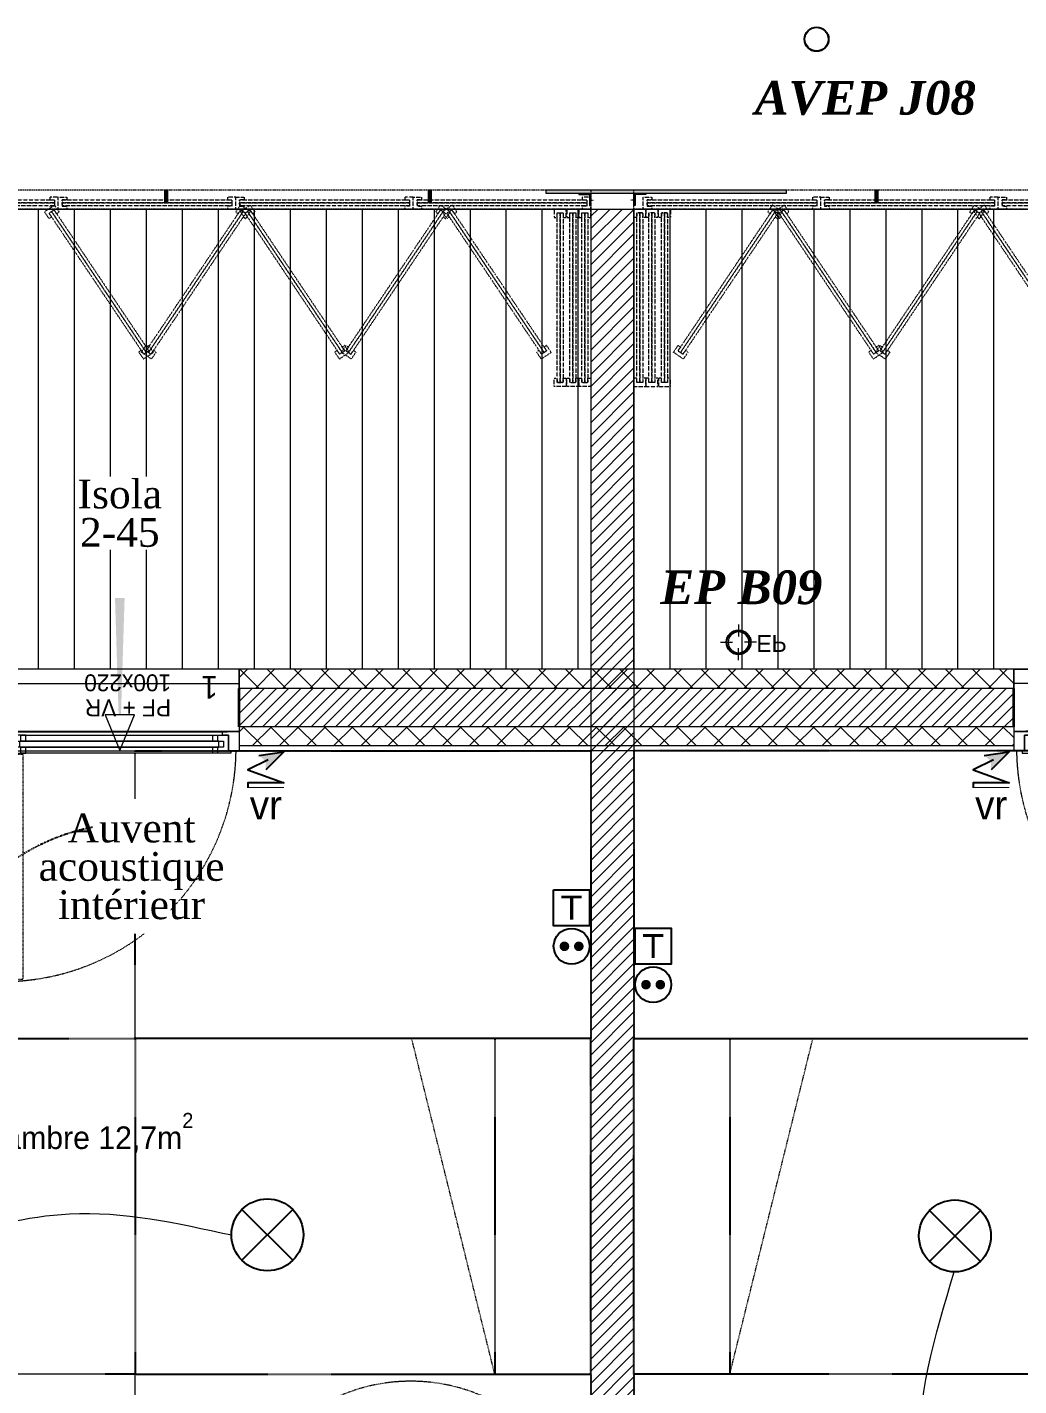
# Model space of a CAD drawing. Header units: centimetres. Extents: x 2191 to 12545, y -680 to 18662.
# Drawn here: x 10417 to 10830, y 9428 to 9994 of the extents above; entities that cross this region are included whole.
import ezdxf

# ---------------------------------------------------------------- set-up
doc = ezdxf.new("R2010")
doc.units = ezdxf.units.CM
for name, pattern in [('ACAD_ISO03W100', [0.295276, 0.11811, -0.177165]), ('INTERROMPU2', [0.75, 0.5, -0.25]), ('Style de ligne -14', [0.147638, 0.098425, -0.049213]), ('Style de ligne -17', [0.347222, 0.20828, -0.138942]), ('Style de ligne -18', [0.164042, 0.054681, -0.109361]), ('Style de ligne -5', [0.20828, 0.069425, -0.138855]), ('VW-01', [0.41656, 0.20828, -0.20828])]:
    doc.linetypes.add(name, pattern=pattern)
for name, color, linetype in [('B Aménagement intérieur', 252, 'Continuous'), ('B GÈnÈral_Hatch', 252, 'Continuous'), ('B Général', 252, 'Continuous'), ('C ANNOTATIONS-PMR', 252, 'Style de ligne -5'), ('C ANNOTATIONS-prestations', 252, 'Continuous'), ('C ANNOTATIONS-texte', 252, 'Continuous'), ('D SURFACES-shab', 252, 'Continuous'), ('Général', 252, 'Continuous'), ('prlm-EAU-EPEXT', 145, 'Continuous'), ('prlm-VMC', 93, 'Continuous')]:
    doc.layers.add(name, color=color, linetype=linetype)
for name, color, linetype, lineweight in [('B BATI-lumon', 252, 'Continuous', 20), ('prlm-ELEC-CFA', 1, 'Continuous', 25), ('prlm-ELEC-CFO', 1, 'Continuous', 25)]:
    doc.layers.add(name, color=color, linetype=linetype, lineweight=lineweight)
doc.styles.add('Eurostile', font='Eurosti.TTF')
doc.styles.add('Eurostile (bold)', font='Eurostib.TTF')
doc.styles.add('Eurostile (italic)', font='Eurostib.TTF')
doc.styles.add('prlm-eau-ep', font='timesbi.ttf', dxfattribs={"height": 18})
doc.styles.add('prlm-elec-cfo', font='comic.ttf', dxfattribs={"height": 12})
doc.styles.add('prlm-vmc', font='pala.ttf', dxfattribs={"height": 14})
doc.styles.get("Standard").update_dxf_attribs({"font": 'isocp.shx', "height": 15})
doc.styles.add('Times New Roman (bold italic)', font='timesbi.ttf')
pattern_1 = [(225, (-631.107, 4809.0284), (5.656854, -5.656854), []), (315, (-631.107, 4809.0284), (-5.656854, -5.656854), [])]
pattern_2 = [(45, (-631.1073, 4809.0284), (2.4253472, -2.6458333), [])]

# ---------------------------------------------------------------- blocks, each defined once
blk = doc.blocks.new('Groupe-54-1')
at = {"layer": 'B BATI-lumon', "linetype": 'ACAD_ISO03W100', "lineweight": 5, "flags": 128}
for points in [[(11452.97, 5114.39), (11456.47, 5114.39), (11456.47, 5113.15), (11454.55, 5113.15), (11454.55, 5110.64), (11456.47, 5110.64), (11456.47, 5109.39), (11452.97, 5109.39), (11452.97, 5113.39), (11452.97, 5113.39)], [(11454.55, 5113.15), (11525.39, 5113.15), (11525.39, 5111.9), (11454.55, 5111.9)], [(11526.97, 5114.39), (11523.47, 5114.39), (11523.47, 5113.15), (11525.39, 5113.15), (11525.39, 5110.64), (11523.47, 5110.64), (11523.47, 5109.39), (11526.97, 5109.39), (11526.97, 5113.39), (11526.97, 5113.39)], [(11454.55, 5111.9), (11525.39, 5111.9), (11525.39, 5110.65), (11454.55, 5110.65)]]:
    blk.add_lwpolyline(points, close=True, dxfattribs=at)
blk = doc.blocks.new('Groupe-55-1')
at = {"layer": 'B BATI-lumon', "linetype": 'ACAD_ISO03W100', "lineweight": 5, "flags": 128}
for points in [[(11378.97, 5114.39), (11382.47, 5114.39), (11382.47, 5113.15), (11380.55, 5113.15), (11380.55, 5110.64), (11382.47, 5110.64), (11382.47, 5109.39), (11378.97, 5109.39), (11378.97, 5113.39), (11378.97, 5113.39)], [(11380.55, 5113.15), (11451.39, 5113.15), (11451.39, 5111.9), (11380.55, 5111.9)], [(11452.97, 5114.39), (11449.47, 5114.39), (11449.47, 5113.15), (11451.39, 5113.15), (11451.39, 5110.64), (11449.47, 5110.64), (11449.47, 5109.39), (11452.97, 5109.39), (11452.97, 5113.39), (11452.97, 5113.39)], [(11380.55, 5111.9), (11451.39, 5111.9), (11451.39, 5110.65), (11380.55, 5110.65)]]:
    blk.add_lwpolyline(points, close=True, dxfattribs=at)
blk = doc.blocks.new('Groupe-56-1')
at = {"layer": 'B BATI-lumon', "linetype": 'ACAD_ISO03W100', "lineweight": 5, "flags": 128}
for points in [[(11304.97, 5114.39), (11308.47, 5114.39), (11308.47, 5113.15), (11306.55, 5113.15), (11306.55, 5110.64), (11308.47, 5110.64), (11308.47, 5109.39), (11304.97, 5109.39), (11304.97, 5113.39), (11304.97, 5113.39)], [(11306.55, 5113.15), (11377.39, 5113.15), (11377.39, 5111.9), (11306.55, 5111.9)], [(11378.97, 5114.39), (11375.47, 5114.39), (11375.47, 5113.15), (11377.39, 5113.15), (11377.39, 5110.64), (11375.47, 5110.64), (11375.47, 5109.39), (11378.97, 5109.39), (11378.97, 5113.39), (11378.97, 5113.39)], [(11306.55, 5111.9), (11377.39, 5111.9), (11377.39, 5110.65), (11306.55, 5110.65)]]:
    blk.add_lwpolyline(points, close=True, dxfattribs=at)
blk = doc.blocks.new('Groupe-57-1')
at = {"layer": 'B BATI-lumon', "linetype": 'ACAD_ISO03W100', "lineweight": 5, "flags": 128}
for points in [[(11306.04, 5109.39), (11306.04, 5105.89), (11304.8, 5105.89), (11304.8, 5107.81), (11302.3, 5107.81), (11302.3, 5105.89), (11301.04, 5105.89), (11301.04, 5109.39), (11305.04, 5109.39), (11305.04, 5109.39)], [(11302.3, 5036.97), (11302.3, 5107.81), (11303.55, 5107.81), (11303.55, 5036.97)], [(11303.55, 5036.97), (11303.55, 5107.81), (11304.8, 5107.81), (11304.8, 5036.97)], [(11306.04, 5035.39), (11306.04, 5038.89), (11304.8, 5038.89), (11304.8, 5036.97), (11302.3, 5036.97), (11302.3, 5038.89), (11301.04, 5038.89), (11301.04, 5035.39), (11305.04, 5035.39), (11305.04, 5035.39)]]:
    blk.add_lwpolyline(points, close=True, dxfattribs=at)
blk = doc.blocks.new('Groupe-58-1')
at = {"layer": 'B BATI-lumon', "linetype": 'ACAD_ISO03W100', "lineweight": 5, "flags": 128}
for points in [[(11311.04, 5109.39), (11311.04, 5105.89), (11309.8, 5105.89), (11309.8, 5107.81), (11307.3, 5107.81), (11307.3, 5105.89), (11306.04, 5105.89), (11306.04, 5109.39), (11310.04, 5109.39), (11310.04, 5109.39)], [(11307.3, 5036.97), (11307.3, 5107.81), (11308.55, 5107.81), (11308.55, 5036.97)], [(11308.55, 5036.97), (11308.55, 5107.81), (11309.8, 5107.81), (11309.8, 5036.97)], [(11311.04, 5035.39), (11311.04, 5038.89), (11309.8, 5038.89), (11309.8, 5036.97), (11307.3, 5036.97), (11307.3, 5038.89), (11306.04, 5038.89), (11306.04, 5035.39), (11310.04, 5035.39), (11310.04, 5035.39)]]:
    blk.add_lwpolyline(points, close=True, dxfattribs=at)
blk = doc.blocks.new('Groupe-59-1')
at = {"layer": 'B BATI-lumon', "linetype": 'ACAD_ISO03W100', "lineweight": 5, "flags": 128}
for points in [[(11316.29, 5109.39), (11316.29, 5105.89), (11315.05, 5105.89), (11315.05, 5107.81), (11312.55, 5107.81), (11312.55, 5105.89), (11311.29, 5105.89), (11311.29, 5109.39), (11315.29, 5109.39), (11315.29, 5109.39)], [(11312.55, 5036.97), (11312.55, 5107.81), (11313.8, 5107.81), (11313.8, 5036.97)], [(11313.8, 5036.97), (11313.8, 5107.81), (11315.05, 5107.81), (11315.05, 5036.97)], [(11316.29, 5035.39), (11316.29, 5038.89), (11315.05, 5038.89), (11315.05, 5036.97), (11312.55, 5036.97), (11312.55, 5038.89), (11311.29, 5038.89), (11311.29, 5035.39), (11315.29, 5035.39), (11315.29, 5035.39)]]:
    blk.add_lwpolyline(points, close=True, dxfattribs=at)
blk = doc.blocks.new('Groupe-60-1')
at = {"layer": 'B BATI-lumon', "linetype": 'ACAD_ISO03W100', "lineweight": 5, "flags": 128}
for points in [[(11359.98, 5108.34), (11320.48, 5049.52), (11319.44, 5050.22), (11358.94, 5109.03)], [(11361.02, 5107.64), (11321.51, 5048.83), (11320.48, 5049.52), (11359.98, 5108.34)], [(11358.79, 5111.04), (11356.84, 5108.13), (11357.87, 5107.44), (11358.94, 5109.03), (11361.02, 5107.64), (11359.95, 5106.04), (11360.99, 5105.34), (11362.94, 5108.25), (11359.62, 5110.48), (11359.62, 5110.48)], [(11317.53, 5049.6), (11319.48, 5052.51), (11320.51, 5051.82), (11319.44, 5050.22), (11321.52, 5048.83), (11322.59, 5050.42), (11323.63, 5049.72), (11321.68, 5046.82), (11318.36, 5049.05), (11318.36, 5049.05)]]:
    blk.add_lwpolyline(points, close=True, dxfattribs=at)
blk = doc.blocks.new('Groupe-61-1')
at = {"layer": 'B BATI-lumon', "linetype": 'ACAD_ISO03W100', "lineweight": 5, "flags": 128}
for points in [[(11363.77, 5111.04), (11365.72, 5108.13), (11364.69, 5107.44), (11363.62, 5109.03), (11361.54, 5107.64), (11362.61, 5106.04), (11361.57, 5105.34), (11359.62, 5108.25), (11362.94, 5110.48), (11362.94, 5110.48)], [(11362.58, 5108.34), (11402.08, 5049.52), (11401.04, 5048.83), (11361.54, 5107.64)], [(11363.62, 5109.03), (11403.12, 5050.22), (11402.08, 5049.52), (11362.58, 5108.34)], [(11405.03, 5049.6), (11403.08, 5052.51), (11402.05, 5051.82), (11403.12, 5050.22), (11401.04, 5048.83), (11399.97, 5050.42), (11398.93, 5049.72), (11400.88, 5046.82), (11404.2, 5049.05), (11404.2, 5049.05)]]:
    blk.add_lwpolyline(points, close=True, dxfattribs=at)
blk = doc.blocks.new('Groupe-62-1')
at = {"layer": 'B BATI-lumon', "linetype": 'ACAD_ISO03W100', "lineweight": 5, "flags": 128}
for points in [[(11444.15, 5108.34), (11404.65, 5049.52), (11403.62, 5050.22), (11443.12, 5109.03)], [(11445.19, 5107.64), (11405.69, 5048.83), (11404.65, 5049.52), (11444.15, 5108.34)], [(11442.97, 5111.04), (11441.01, 5108.13), (11442.04, 5107.44), (11443.12, 5109.03), (11445.19, 5107.64), (11444.12, 5106.04), (11445.17, 5105.34), (11447.12, 5108.25), (11443.8, 5110.48), (11443.8, 5110.48)], [(11401.71, 5049.6), (11403.66, 5052.51), (11404.69, 5051.82), (11403.62, 5050.22), (11405.69, 5048.83), (11406.77, 5050.42), (11407.81, 5049.72), (11405.86, 5046.82), (11402.54, 5049.05), (11402.54, 5049.05)]]:
    blk.add_lwpolyline(points, close=True, dxfattribs=at)
blk = doc.blocks.new('Groupe-63-1')
at = {"layer": 'B BATI-lumon', "linetype": 'ACAD_ISO03W100', "lineweight": 5, "flags": 128}
for points in [[(11447.12, 5111.04), (11449.07, 5108.13), (11448.04, 5107.44), (11446.97, 5109.03), (11444.89, 5107.64), (11445.96, 5106.04), (11444.92, 5105.34), (11442.97, 5108.25), (11446.29, 5110.48), (11446.29, 5110.48)], [(11445.93, 5108.34), (11485.43, 5049.52), (11484.39, 5048.83), (11444.89, 5107.64)], [(11446.97, 5109.03), (11486.47, 5050.22), (11485.43, 5049.52), (11445.93, 5108.34)], [(11488.38, 5049.6), (11486.43, 5052.51), (11485.39, 5051.82), (11486.47, 5050.22), (11484.39, 5048.83), (11483.32, 5050.42), (11482.27, 5049.72), (11484.23, 5046.82), (11487.55, 5049.05), (11487.55, 5049.05)]]:
    blk.add_lwpolyline(points, close=True, dxfattribs=at)
blk = doc.blocks.new('Groupe-100-1')
at = {"layer": 'B BATI-lumon', "linetype": 'ACAD_ISO03W100', "lineweight": 5, "flags": 128}
for points in [[(10987.04, 5114.39), (10990.54, 5114.39), (10990.54, 5113.15), (10988.62, 5113.15), (10988.62, 5110.64), (10990.54, 5110.64), (10990.54, 5109.39), (10987.04, 5109.39), (10987.04, 5113.39), (10987.04, 5113.39)], [(10988.62, 5113.15), (11059.46, 5113.15), (11059.46, 5111.9), (10988.62, 5111.9)], [(11061.04, 5114.39), (11057.54, 5114.39), (11057.54, 5113.15), (11059.46, 5113.15), (11059.46, 5110.64), (11057.54, 5110.64), (11057.54, 5109.39), (11061.04, 5109.39), (11061.04, 5113.39), (11061.04, 5113.39)], [(10988.62, 5111.9), (11059.46, 5111.9), (11059.46, 5110.65), (10988.62, 5110.65)]]:
    blk.add_lwpolyline(points, close=True, dxfattribs=at)
blk = doc.blocks.new('Groupe-101-1')
at = {"layer": 'B BATI-lumon', "linetype": 'ACAD_ISO03W100', "lineweight": 5, "flags": 128}
for points in [[(11061.04, 5114.39), (11064.54, 5114.39), (11064.54, 5113.15), (11062.62, 5113.15), (11062.62, 5110.64), (11064.54, 5110.64), (11064.54, 5109.39), (11061.04, 5109.39), (11061.04, 5113.39), (11061.04, 5113.39)], [(11062.62, 5113.15), (11133.46, 5113.15), (11133.46, 5111.9), (11062.62, 5111.9)], [(11135.04, 5114.39), (11131.54, 5114.39), (11131.54, 5113.15), (11133.46, 5113.15), (11133.46, 5110.64), (11131.54, 5110.64), (11131.54, 5109.39), (11135.04, 5109.39), (11135.04, 5113.39), (11135.04, 5113.39)], [(11062.62, 5111.9), (11133.46, 5111.9), (11133.46, 5110.65), (11062.62, 5110.65)]]:
    blk.add_lwpolyline(points, close=True, dxfattribs=at)
blk = doc.blocks.new('Groupe-102-1')
at = {"layer": 'B BATI-lumon', "linetype": 'ACAD_ISO03W100', "lineweight": 5, "flags": 128}
for points in [[(11135.04, 5114.39), (11138.54, 5114.39), (11138.54, 5113.15), (11136.62, 5113.15), (11136.62, 5110.64), (11138.54, 5110.64), (11138.54, 5109.39), (11135.04, 5109.39), (11135.04, 5113.39), (11135.04, 5113.39)], [(11136.62, 5113.15), (11207.46, 5113.15), (11207.46, 5111.9), (11136.62, 5111.9)], [(11209.04, 5114.39), (11205.54, 5114.39), (11205.54, 5113.15), (11207.46, 5113.15), (11207.46, 5110.64), (11205.54, 5110.64), (11205.54, 5109.39), (11209.04, 5109.39), (11209.04, 5113.39), (11209.04, 5113.39)], [(11136.62, 5111.9), (11207.46, 5111.9), (11207.46, 5110.65), (11136.62, 5110.65)]]:
    blk.add_lwpolyline(points, close=True, dxfattribs=at)
blk = doc.blocks.new('Groupe-103-1')
at = {"layer": 'B BATI-lumon', "linetype": 'ACAD_ISO03W100', "lineweight": 5, "flags": 128}
for points in [[(11209.04, 5114.39), (11212.54, 5114.39), (11212.54, 5113.15), (11210.62, 5113.15), (11210.62, 5110.64), (11212.54, 5110.64), (11212.54, 5109.39), (11209.04, 5109.39), (11209.04, 5113.39), (11209.04, 5113.39)], [(11210.62, 5113.15), (11281.46, 5113.15), (11281.46, 5111.9), (11210.62, 5111.9)], [(11283.04, 5114.39), (11279.54, 5114.39), (11279.54, 5113.15), (11281.46, 5113.15), (11281.46, 5110.64), (11279.54, 5110.64), (11279.54, 5109.39), (11283.04, 5109.39), (11283.04, 5113.39), (11283.04, 5113.39)], [(11210.62, 5111.9), (11281.46, 5111.9), (11281.46, 5110.65), (11210.62, 5110.65)]]:
    blk.add_lwpolyline(points, close=True, dxfattribs=at)
blk = doc.blocks.new('Groupe-104-1')
at = {"layer": 'B BATI-lumon', "linetype": 'ACAD_ISO03W100', "lineweight": 5, "flags": 128}
for points in [[(11278.04, 5109.39), (11278.04, 5105.89), (11279.28, 5105.89), (11279.28, 5107.81), (11281.79, 5107.81), (11281.79, 5105.89), (11283.04, 5105.89), (11283.04, 5109.39), (11279.04, 5109.39), (11279.04, 5109.39)], [(11279.28, 5036.97), (11279.28, 5107.81), (11280.53, 5107.81), (11280.53, 5036.97)], [(11280.53, 5036.97), (11280.53, 5107.81), (11281.78, 5107.81), (11281.78, 5036.97)], [(11278.04, 5035.39), (11278.04, 5038.89), (11279.28, 5038.89), (11279.28, 5036.97), (11281.79, 5036.97), (11281.79, 5038.89), (11283.04, 5038.89), (11283.04, 5035.39), (11279.04, 5035.39), (11279.04, 5035.39)]]:
    blk.add_lwpolyline(points, close=True, dxfattribs=at)
blk = doc.blocks.new('Groupe-105-1')
at = {"layer": 'B BATI-lumon', "linetype": 'ACAD_ISO03W100', "lineweight": 5, "flags": 128}
for points in [[(11273.04, 5109.39), (11273.04, 5105.89), (11274.28, 5105.89), (11274.28, 5107.81), (11276.79, 5107.81), (11276.79, 5105.89), (11278.04, 5105.89), (11278.04, 5109.39), (11274.04, 5109.39), (11274.04, 5109.39)], [(11274.28, 5036.97), (11274.28, 5107.81), (11275.53, 5107.81), (11275.53, 5036.97)], [(11275.53, 5036.97), (11275.53, 5107.81), (11276.78, 5107.81), (11276.78, 5036.97)], [(11273.04, 5035.39), (11273.04, 5038.89), (11274.28, 5038.89), (11274.28, 5036.97), (11276.79, 5036.97), (11276.79, 5038.89), (11278.04, 5038.89), (11278.04, 5035.39), (11274.04, 5035.39), (11274.04, 5035.39)]]:
    blk.add_lwpolyline(points, close=True, dxfattribs=at)
blk = doc.blocks.new('Groupe-106-1')
at = {"layer": 'B BATI-lumon', "linetype": 'ACAD_ISO03W100', "lineweight": 5, "flags": 128}
for points in [[(11267.79, 5109.39), (11267.79, 5105.89), (11269.03, 5105.89), (11269.03, 5107.81), (11271.54, 5107.81), (11271.54, 5105.89), (11272.79, 5105.89), (11272.79, 5109.39), (11268.79, 5109.39), (11268.79, 5109.39)], [(11269.03, 5036.97), (11269.03, 5107.81), (11270.28, 5107.81), (11270.28, 5036.97)], [(11270.28, 5036.97), (11270.28, 5107.81), (11271.53, 5107.81), (11271.53, 5036.97)], [(11267.79, 5035.39), (11267.79, 5038.89), (11269.03, 5038.89), (11269.03, 5036.97), (11271.54, 5036.97), (11271.54, 5038.89), (11272.79, 5038.89), (11272.79, 5035.39), (11268.79, 5035.39), (11268.79, 5035.39)]]:
    blk.add_lwpolyline(points, close=True, dxfattribs=at)
blk = doc.blocks.new('Groupe-107-1')
at = {"layer": 'B BATI-lumon', "linetype": 'ACAD_ISO03W100', "lineweight": 5, "flags": 128}
for points in [[(11225.3, 5111.03), (11227.25, 5108.13), (11226.22, 5107.44), (11225.14, 5109.03), (11223.07, 5107.64), (11224.14, 5106.04), (11223.1, 5105.34), (11221.14, 5108.25), (11224.46, 5110.48), (11224.46, 5110.48)], [(11224.11, 5108.34), (11263.61, 5049.52), (11262.57, 5048.83), (11223.07, 5107.64)], [(11225.14, 5109.03), (11264.64, 5050.22), (11263.61, 5049.52), (11224.11, 5108.34)], [(11266.55, 5049.6), (11264.6, 5052.51), (11263.57, 5051.82), (11264.64, 5050.22), (11262.57, 5048.83), (11261.49, 5050.42), (11260.45, 5049.72), (11262.4, 5046.82), (11265.72, 5049.05), (11265.72, 5049.05)]]:
    blk.add_lwpolyline(points, close=True, dxfattribs=at)
blk = doc.blocks.new('Groupe-108-1')
at = {"layer": 'B BATI-lumon', "linetype": 'ACAD_ISO03W100', "lineweight": 5, "flags": 128}
for points in [[(11221.5, 5108.34), (11182, 5049.52), (11180.96, 5050.22), (11220.46, 5109.03)], [(11222.54, 5107.64), (11183.04, 5048.83), (11182, 5049.52), (11221.5, 5108.34)], [(11220.31, 5111.03), (11218.36, 5108.13), (11219.39, 5107.44), (11220.46, 5109.03), (11222.54, 5107.64), (11221.47, 5106.04), (11222.51, 5105.34), (11224.46, 5108.25), (11221.14, 5110.48), (11221.14, 5110.48)], [(11179.05, 5049.6), (11181.01, 5052.51), (11182.04, 5051.82), (11180.96, 5050.22), (11183.04, 5048.83), (11184.11, 5050.42), (11185.16, 5049.72), (11183.21, 5046.82), (11179.89, 5049.05), (11179.89, 5049.05)]]:
    blk.add_lwpolyline(points, close=True, dxfattribs=at)
blk = doc.blocks.new('Groupe-109-1')
at = {"layer": 'B BATI-lumon', "linetype": 'ACAD_ISO03W100', "lineweight": 5, "flags": 128}
for points in [[(11141.12, 5111.03), (11143.07, 5108.13), (11142.04, 5107.44), (11140.97, 5109.03), (11138.89, 5107.64), (11139.96, 5106.04), (11138.92, 5105.34), (11136.97, 5108.25), (11140.29, 5110.48), (11140.29, 5110.48)], [(11139.93, 5108.34), (11179.43, 5049.52), (11178.39, 5048.83), (11138.89, 5107.64)], [(11140.97, 5109.03), (11180.47, 5050.22), (11179.43, 5049.52), (11139.93, 5108.34)], [(11182.38, 5049.6), (11180.43, 5052.51), (11179.39, 5051.82), (11180.47, 5050.22), (11178.39, 5048.83), (11177.32, 5050.42), (11176.27, 5049.72), (11178.23, 5046.82), (11181.55, 5049.05), (11181.55, 5049.05)]]:
    blk.add_lwpolyline(points, close=True, dxfattribs=at)
blk = doc.blocks.new('Groupe-110-1')
at = {"layer": 'B BATI-lumon', "linetype": 'ACAD_ISO03W100', "lineweight": 5, "flags": 128}
for points in [[(11138.15, 5108.34), (11098.65, 5049.52), (11097.62, 5050.22), (11137.12, 5109.03)], [(11139.19, 5107.64), (11099.69, 5048.83), (11098.65, 5049.52), (11138.15, 5108.34)], [(11136.97, 5111.03), (11135.01, 5108.13), (11136.04, 5107.44), (11137.12, 5109.03), (11139.19, 5107.64), (11138.12, 5106.04), (11139.17, 5105.34), (11141.12, 5108.25), (11137.8, 5110.48), (11137.8, 5110.48)], [(11095.71, 5049.6), (11097.66, 5052.51), (11098.69, 5051.82), (11097.62, 5050.22), (11099.69, 5048.83), (11100.77, 5050.42), (11101.81, 5049.72), (11099.86, 5046.82), (11096.54, 5049.05), (11096.54, 5049.05)]]:
    blk.add_lwpolyline(points, close=True, dxfattribs=at)
blk = doc.blocks.new('Groupe-111-1')
at = {"layer": 'B BATI-lumon', "linetype": 'ACAD_ISO03W100', "lineweight": 5, "flags": 128}
for points in [[(11059.43, 5111.03), (11061.38, 5108.13), (11060.35, 5107.44), (11059.28, 5109.03), (11057.2, 5107.64), (11058.27, 5106.04), (11057.23, 5105.34), (11055.28, 5108.25), (11058.6, 5110.48), (11058.6, 5110.48)], [(11058.24, 5108.34), (11097.74, 5049.52), (11096.7, 5048.83), (11057.2, 5107.64)], [(11059.28, 5109.03), (11098.78, 5050.22), (11097.74, 5049.52), (11058.24, 5108.34)], [(11100.69, 5049.6), (11098.74, 5052.51), (11097.71, 5051.82), (11098.78, 5050.22), (11096.7, 5048.83), (11095.63, 5050.42), (11094.59, 5049.72), (11096.54, 5046.82), (11099.86, 5049.05), (11099.86, 5049.05)]]:
    blk.add_lwpolyline(points, close=True, dxfattribs=at)
blk = doc.blocks.new('Groupe-124-1')
at = {"layer": 'B GÈnÈral_Hatch', "linetype": 'Continuous', "lineweight": 0, "true_color": 0xdddddd}
for points in [[(11105.41, 5117.39), (11106.51, 5117.39), (11106.51, 5112.39), (11105.41, 5112.39)], [(11215.41, 5117.39), (11216.51, 5117.39), (11216.51, 5112.39), (11215.41, 5112.39)], [(11401.59, 5117.39), (11402.69, 5117.39), (11402.69, 5112.39), (11401.59, 5112.39)]]:
    blk.add_hatch(color=254, dxfattribs=at).paths.add_polyline_path(points)
at = {"layer": 'B Général', "color": 7, "linetype": 'INTERROMPU2', "lineweight": 13, "flags": 128}
for points in [[(10564.87, 5117.39), (11283.04, 5117.39), (11283.04, 5109.39), (10564.87, 5109.39)], [(11968.45, 4917.39), (11960.45, 4917.39), (11960.45, 5109.39), (11301.04, 5109.39), (11301.04, 5117.39), (11968.45, 5117.39)]]:
    blk.add_lwpolyline(points, close=True, dxfattribs=at)
at = {"layer": 'B Général', "color": 7, "linetype": 'Continuous', "lineweight": 5, "flags": 128}
for points in [[(11105.41, 5117.39), (11106.51, 5117.39), (11106.51, 5112.39), (11105.41, 5112.39)], [(11215.41, 5117.39), (11216.51, 5117.39), (11216.51, 5112.39), (11215.41, 5112.39)], [(11401.59, 5117.39), (11402.69, 5117.39), (11402.69, 5112.39), (11401.59, 5112.39)]]:
    blk.add_lwpolyline(points, close=True, dxfattribs=at)
at = {"layer": 'B BATI-lumon'}
for name in ['Groupe-100-1', 'Groupe-101-1', 'Groupe-102-1', 'Groupe-103-1', 'Groupe-56-1', 'Groupe-55-1', 'Groupe-54-1', 'Groupe-111-1', 'Groupe-110-1', 'Groupe-109-1', 'Groupe-108-1', 'Groupe-107-1', 'Groupe-106-1', 'Groupe-105-1', 'Groupe-104-1', 'Groupe-57-1', 'Groupe-58-1', 'Groupe-59-1', 'Groupe-60-1', 'Groupe-61-1', 'Groupe-62-1', 'Groupe-63-1']:
    blk.add_blockref(name, (0, 0), dxfattribs=at)
blk = doc.blocks.new('Groupe-132-1')
at = {"layer": 'B Général', "color": 7, "linetype": 'Continuous', "lineweight": 5}
for p, q in [((11316.04, 5109.39), (11316.04, 4917.39)), ((11331.04, 5109.39), (11331.04, 4917.39)), ((11346.04, 5109.39), (11346.04, 4917.39)), ((11361.04, 5109.39), (11361.04, 4917.39)), ((11376.04, 5109.39), (11376.04, 4917.39)), ((11391.04, 5109.39), (11391.04, 4917.39)), ((11406.04, 5109.39), (11406.04, 4917.39)), ((11421.04, 5109.39), (11421.04, 4917.39)), ((11436.04, 5109.39), (11436.04, 4917.39)), ((11451.04, 5109.39), (11451.04, 4917.39)), ((11466.04, 5109.39), (11466.04, 4917.39)), ((11481.04, 5109.39), (11481.04, 4917.39)), ((11496.04, 5109.39), (11496.04, 4917.39)), ((11511.04, 5109.39), (11511.04, 4917.39)), ((11526.04, 5109.39), (11526.04, 4917.39)), ((11541.04, 5109.39), (11541.04, 4917.39)), ((11556.04, 5109.39), (11556.04, 4917.39)), ((11571.04, 5109.39), (11571.04, 4917.39)), ((11586.04, 5109.39), (11586.04, 4917.39)), ((11601.04, 5109.39), (11601.04, 4917.39)), ((11616.04, 5109.39), (11616.04, 4917.39)), ((11631.04, 5109.39), (11631.04, 4917.39)), ((11646.04, 5109.39), (11646.04, 4917.39)), ((11661.04, 5109.39), (11661.04, 4917.39)), ((11676.04, 5109.39), (11676.04, 4917.39)), ((11691.04, 5109.39), (11691.04, 4917.39)), ((11706.04, 5109.39), (11706.04, 4917.39)), ((11721.04, 5109.39), (11721.04, 4917.39)), ((11736.04, 5109.39), (11736.04, 4917.39)), ((11751.04, 5109.39), (11751.04, 4917.39)), ((11766.04, 5109.39), (11766.04, 4917.39)), ((11781.04, 5109.39), (11781.04, 4917.39)), ((11796.04, 5109.39), (11796.04, 4917.39)), ((11811.04, 5109.39), (11811.04, 4917.39)), ((11826.04, 5109.39), (11826.04, 4917.39)), ((11841.04, 5109.39), (11841.04, 4917.39)), ((11856.04, 5109.39), (11856.04, 4917.39)), ((11871.04, 5109.39), (11871.04, 4917.39)), ((11886.04, 5109.39), (11886.04, 4917.39)), ((11901.04, 5109.39), (11901.04, 4917.39)), ((11916.04, 5109.39), (11916.04, 4917.39)), ((11931.04, 5109.39), (11931.04, 4917.39)), ((11946.04, 5109.39), (11946.04, 4917.39))]:
    blk.add_line(p, q, dxfattribs=at)
at = {"layer": 'B Général', "color": 7, "linetype": 'Continuous', "lineweight": 5, "flags": 128}
blk.add_lwpolyline([(11301.04, 5109.39), (11960.45, 5109.39), (11960.45, 4917.39), (11301.04, 4917.39)], close=True, dxfattribs=at)
blk = doc.blocks.new('Groupe-133-1')
at = {"layer": 'B Général', "color": 7, "linetype": 'Continuous', "lineweight": 5}
for p, q in [((10572.71, 5109.39), (10572.71, 4917.39)), ((10587.71, 5109.39), (10587.71, 4917.39)), ((10602.71, 5109.39), (10602.71, 4917.39)), ((10617.71, 5109.39), (10617.71, 4917.39)), ((10632.71, 5109.39), (10632.71, 4917.39)), ((10647.71, 5109.39), (10647.71, 4917.39)), ((10662.71, 5109.39), (10662.71, 4917.39)), ((10677.71, 5109.39), (10677.71, 4917.39)), ((10692.71, 5109.39), (10692.71, 4917.39)), ((10707.71, 5109.39), (10707.71, 4917.39)), ((10722.71, 5109.39), (10722.71, 4917.39)), ((10737.71, 5109.39), (10737.71, 4917.39)), ((10752.71, 5109.39), (10752.71, 4917.39)), ((10767.71, 5109.39), (10767.71, 4917.39)), ((10782.71, 5109.39), (10782.71, 4917.39)), ((10797.71, 5109.39), (10797.71, 4917.39)), ((10812.71, 5109.39), (10812.71, 4917.39)), ((10827.71, 5109.39), (10827.71, 4917.39)), ((10842.71, 5109.39), (10842.71, 4917.39)), ((10857.71, 5109.39), (10857.71, 4917.39)), ((10872.71, 5109.39), (10872.71, 4917.39)), ((10887.71, 5109.39), (10887.71, 4917.39)), ((10902.71, 5109.39), (10902.71, 4917.39)), ((10917.71, 5109.39), (10917.71, 4917.39)), ((10932.71, 5109.39), (10932.71, 4917.39)), ((10947.71, 5109.39), (10947.71, 4917.39)), ((10962.71, 5109.39), (10962.71, 4917.39)), ((10977.71, 5109.39), (10977.71, 4917.39)), ((10992.71, 5109.39), (10992.71, 4917.39)), ((11007.71, 5109.39), (11007.71, 4917.39)), ((11022.71, 5109.39), (11022.71, 4917.39)), ((11037.71, 5109.39), (11037.71, 4917.39)), ((11052.71, 5109.39), (11052.71, 4917.39)), ((11067.71, 5109.39), (11067.71, 4917.39)), ((11082.71, 5109.39), (11082.71, 4917.39)), ((11097.71, 5109.39), (11097.71, 4917.39)), ((11112.71, 5109.39), (11112.71, 4917.39)), ((11127.71, 5109.39), (11127.71, 4917.39)), ((11142.71, 5109.39), (11142.71, 4917.39)), ((11157.71, 5109.39), (11157.71, 4917.39)), ((11172.71, 5109.39), (11172.71, 4917.39)), ((11187.71, 5109.39), (11187.71, 4917.39)), ((11202.71, 5109.39), (11202.71, 4917.39)), ((11217.71, 5109.39), (11217.71, 4917.39)), ((11232.71, 5109.39), (11232.71, 4917.39)), ((11247.71, 5109.39), (11247.71, 4917.39)), ((11262.71, 5109.39), (11262.71, 4917.39)), ((11277.71, 5109.39), (11277.71, 4917.39))]:
    blk.add_line(p, q, dxfattribs=at)
at = {"layer": 'B Général', "color": 7, "linetype": 'Continuous', "lineweight": 5, "flags": 128}
blk.add_lwpolyline([(10564.87, 5109.39), (11283.04, 5109.39), (11283.04, 4917.39), (10564.87, 4917.39)], close=True, dxfattribs=at)
blk = doc.blocks.new('Rond 150_PMR')
at = {"layer": 'B Général', "color": 154, "linetype": 'VW-01', "lineweight": 5, "true_color": 0x0053a6}
blk.add_circle((0, 0), 75, dxfattribs=at)
at = {"layer": 'B Général', "color": 154, "true_color": 0x0053a6, "insert": (-61.5, 0), "char_height": 7.059, "attachment_point": 5, "rotation": 90, "line_spacing_factor": 0.894142, "style": 'Eurostile (italic)'}
blk.add_mtext('Ø 150 PMR', dxfattribs=at)
blk = doc.blocks.new('Groupe-134-1')
at = {"layer": 'B Général', "color": 7, "linetype": 'VW-01', "lineweight": 5}
blk.add_line((70, -99.99), (-70, -65.35), dxfattribs=at)
at = {"layer": 'B Général', "linetype": 'VW-01', "flags": 128}
for points in [[(-70, 50), (70, 50), (70, -140), (-70, -140)], [(-70, -99.99), (70, -99.99), (70, -140), (-70, -140)]]:
    blk.add_lwpolyline(points, close=True, dxfattribs=at)
blk = doc.blocks.new('Lit 140.190_PMR 1')
at = {"layer": 'B Général', "color": 154, "linetype": 'VW-01', "true_color": 0x0053a6, "flags": 128}
for points in [[(-70, 50), (70, 50), (70, 140), (-70, 140)], [(-70, -140), (-70, 50), (-190, 50), (-190, -140)], [(190, -140), (190, 50), (70, 50), (70, -140)]]:
    blk.add_lwpolyline(points, close=True, dxfattribs=at)
at = {"layer": 'B Général', "color": 154, "linetype": 'VW-01', "true_color": 0x0053a6}
for centre, start, end in [((-70, 50), 90, 180), ((70, 50), 0, 90)]:
    blk.add_arc(centre, 90, start, end, dxfattribs=at)
at = {"layer": 'B Général'}
blk.add_blockref('Groupe-134-1', (0, 0), dxfattribs=at)
blk = doc.blocks.new('Groupe-139-1')
at = {"layer": 'D SURFACES-shab', "color": 1, "lineweight": 18, "true_color": 0xff0000, "flags": 128}
blk.add_lwpolyline([(11283.04, 4388.41), (11185.44, 4388.41), (11185.44, 4455.39), (11003.04, 4455.39), (11003.04, 4883.39), (11283.04, 4883.39)], close=True, dxfattribs=at)
at = {"layer": 'B Général', "color": 7, "xscale": -1, "rotation": 90}
blk.add_blockref('Lit 140.190_PMR 1', (11143.04, 4693.39), dxfattribs=at)
at = {"layer": 'C ANNOTATIONS-PMR', "color": 7, "xscale": -1, "rotation": 90}
blk.add_blockref('Rond 150_PMR', (11208.04, 4545.39), dxfattribs=at)
at = {"layer": 'C ANNOTATIONS-texte', "insert": (11022.46, 4732.33), "char_height": 9.412, "width": 124.5414, "attachment_point": 1, "line_spacing_factor": 0.894142, "style": 'Eurostile'}
blk.add_mtext('Chambre 12,7m{\\H0.6667x;\\S2^ ;}', dxfattribs=at)
blk = doc.blocks.new('PF 100.220 + VR')
at = {"layer": 'B Général', "color": 7, "linetype": 'Continuous', "lineweight": 13}
for p, q in [((-50, 7), (-50, 17)), ((50, 7), (50, 17))]:
    blk.add_line(p, q, dxfattribs=at)
at = {"layer": 'B Général', "color": 7, "linetype": 'Continuous', "lineweight": 35}
for p, q in [((-50, 7), (-50, -9)), ((50, 7), (50, -9))]:
    blk.add_line(p, q, dxfattribs=at)
at = {"layer": 'B Général'}
blk.add_line((45, 9), (-45, 9), dxfattribs=at)
at = {"layer": 'B Général', "color": 7, "linetype": 'Style de ligne -14', "lineweight": 5, "flags": 128}
blk.add_lwpolyline([(47.5, 113.27), (46.5, 113.27), (46.5, 112.27), (40, 112.27), (40, 18.5), (46.5, 18.5), (46.5, 17.5), (47.5, 17.5)], close=True, dxfattribs=at)
at = {"layer": 'B Général', "color": 7, "linetype": 'Continuous', "lineweight": 5, "flags": 128}
for points in [[(-39, 15.5), (-41.5, 15.5), (-41.5, 13), (-39, 13), (-39, 10.5), (-45.5, 10.5), (-45.5, 17), (-46.5, 17), (-46.5, 18), (-39, 18)], [(39, 15.5), (41.5, 15.5), (41.5, 13), (39, 13), (39, 10.5), (45.5, 10.5), (45.5, 17), (46.5, 17), (46.5, 18), (39, 18)]]:
    blk.add_lwpolyline(points, close=True, dxfattribs=at)
at = {"layer": 'B Général', "lineweight": 5, "flags": 128}
for points in [[(-41, 18), (41, 18), (41, 15.5), (-41, 15.5)], [(-43, 10.5), (-43, 9), (-50, 9), (-50, 17), (-45.5, 17), (-45.5, 10.5)], [(-43.5, 15.5), (43.5, 15.5), (43.5, 13), (-43.5, 13)], [(-41, 13), (41, 13), (41, 10.5), (-41, 10.5)], [(43, 10.5), (43, 9), (50, 9), (50, 17), (45.5, 17), (45.5, 10.5)]]:
    blk.add_lwpolyline(points, close=True, dxfattribs=at)
at = {"layer": 'B Général', "color": 7, "linetype": 'Style de ligne -17', "lineweight": 5, "flags": 128}
blk.add_lwpolyline([(-50, 9), (50, 9), (50, -11), (-50, -11)], close=True, dxfattribs=at)
at = {"layer": 'B Général', "lineweight": 13, "flags": 128}
blk.add_lwpolyline([(-50, -9), (-50, -17), (50, -17), (50, -9)], dxfattribs=at)
at = {"layer": 'B Général'}
blk.add_circle((47, 17.5), 0.5, dxfattribs=at)
at = {"layer": 'B Général', "color": 7, "linetype": 'Style de ligne -18', "lineweight": 5}
blk.add_arc((48.78, 15.78), 97.5, 90.8973, 179.2823, dxfattribs=at)
at = {"layer": 'B Général', "insert": (-21.61, 2.65), "char_height": 7.059, "attachment_point": 1, "rotation": 360, "line_spacing_factor": 0.894142, "style": 'Eurostile'}
blk.add_mtext('PF + VR', dxfattribs=at)
at = {"layer": 'C ANNOTATIONS-prestations', "attachment_point": 1, "rotation": 360, "line_spacing_factor": 0.894142}
for s, insert, char_height, style in [('1', (-41.14, -4.77), 9.41, 'Eurostile (bold)'), ('100x220', (-21.61, -7.83), 7.059, 'Eurostile')]:
    blk.add_mtext(s, dxfattribs=dict(at, insert=insert, char_height=char_height, style=style))
blk = doc.blocks.new('EP')
at = {"layer": 'B GÈnÈral_Hatch', "linetype": 'Continuous', "lineweight": 0}
h = blk.add_hatch(color=7, dxfattribs=at)
edge = h.paths.add_edge_path()
edge.add_arc((0, 0), 5, 0, 180, ccw=False)
edge.add_arc((0, 0), 5, 180, 360, ccw=False)
edge = h.paths.add_edge_path()
edge.add_arc((0, 0), 4.33, 0, 180, ccw=False)
edge.add_arc((0, 0), 4.33, 180, 360, ccw=False)
at = {"layer": 'B Général', "color": 7, "linetype": 'Continuous', "lineweight": 5}
for p, q in [((0, 7.5), (0, 2.5)), ((-7.5, 0), (-2.5, 0)), ((7.5, 0), (2.5, 0)), ((0, -7.5), (0, -2.5))]:
    blk.add_line(p, q, dxfattribs=at)
at = {"layer": 'B Général', "color": 7, "linetype": 'Continuous', "lineweight": 5, "flags": 128}
for points in [[(-5, 0, -1), (5, 0, -1)], [(-4.33, 0, -1), (4.33, 0, -1)]]:
    blk.add_lwpolyline(points, format="xyb", close=True, dxfattribs=at)
at = {"layer": 'C ANNOTATIONS-prestations', "insert": (7.5, 3.99), "char_height": 7.059, "attachment_point": 1, "line_spacing_factor": 0.894142, "style": 'Eurostile'}
blk.add_mtext('EP', dxfattribs=at)
blk = doc.blocks.new('Groupe-159-1')
at = {"layer": 'B GÈnÈral_Hatch', "linetype": 'Continuous', "lineweight": 0, "true_color": 0xdddddd}
for points in [[(11264.48, 5117.39), (11364.48, 5117.39), (11364.48, 5115.89), (11264.48, 5115.89)], [(11283.04, 5112.05), (11283.04, 5115.89), (11278.04, 5115.89), (11278.04, 5115.39), (11282.54, 5115.39), (11282.54, 5110.89), (11283.04, 5110.89)], [(11301.04, 5112.05), (11301.04, 5115.89), (11306.04, 5115.89), (11306.04, 5115.39), (11301.54, 5115.39), (11301.54, 5110.89), (11301.04, 5110.89)]]:
    blk.add_hatch(color=254, dxfattribs=at).paths.add_polyline_path(points)
at = {"layer": 'B Général', "color": 7, "linetype": 'Style de ligne -5', "lineweight": 5}
for p, q in [((11282.54, 5113.14), (11284.25, 5113.14)), ((11301.54, 5113.14), (11299.83, 5113.14))]:
    blk.add_line(p, q, dxfattribs=at)
at = {"layer": 'B Général', "color": 7, "linetype": 'Continuous', "lineweight": 5, "flags": 128}
for points in [[(11264.48, 5117.39), (11364.48, 5117.39), (11364.48, 5115.89), (11264.48, 5115.89)], [(11283.04, 5112.05), (11283.04, 5115.89), (11278.04, 5115.89), (11278.04, 5115.39), (11282.54, 5115.39), (11282.54, 5110.89), (11283.04, 5110.89)], [(11301.04, 5112.05), (11301.04, 5115.89), (11306.04, 5115.89), (11306.04, 5115.39), (11301.54, 5115.39), (11301.54, 5110.89), (11301.04, 5110.89)]]:
    blk.add_lwpolyline(points, close=True, dxfattribs=at)
blk = doc.blocks.new('xi.epext')
at = {"layer": 'prlm-EAU-EPEXT', "color": 0, "linetype": 'ByBlock', "lineweight": -2}
blk.add_circle((0, 0), 5, dxfattribs=at)
blk = doc.blocks.new('Groupe-163-1')
at = {"layer": 'prlm-EAU-EPEXT'}
for p in [(11377.2, 5180.18), (11344.68, 4928.64)]:
    blk.add_blockref('xi.epext', p, dxfattribs=at)
at = {"layer": 'prlm-EAU-EPEXT', "char_height": 13.989, "attachment_point": 1, "line_spacing_factor": 1.004802, "style": 'Times New Roman (bold italic)'}
for s, insert, width in [('AVEP J08', (11351.38, 5162.73), 127.276), ('EP B09', (11312.05, 4958.55), 86.1947)]:
    blk.add_mtext(s, dxfattribs=dict(at, insert=insert, width=width))
blk = doc.blocks.new('xi.EA')
at = {"layer": 'prlm-VMC', "color": 0, "linetype": 'ByBlock', "lineweight": 5, "flags": 128}
blk.add_lwpolyline([(-6.17, -15), (6.17, -15), (0, 0)], close=True, dxfattribs=at)
at = {"layer": 'prlm-VMC', "color": 0, "linetype": 'ByBlock', "lineweight": -2, "flags": 128}
blk.add_lwpolyline([(0, -15, 1, 4, 0), (0, -63.63, 1, 1, 0)], format="xyseb", dxfattribs=at)
at = {"layer": 'prlm-VMC', "color": 0, "linetype": 'ByBlock', "lineweight": 5}
blk.add_solid([(0, 0), (6.17, -15), (-6.17, -15), (0, 0)], dxfattribs=at)
blk = doc.blocks.new('xi.PTCE')
at = {"layer": 'prlm-ELEC-CFO', "color": 0}
for points in [[(-10.61, 10.61), (10.61, -10.61)], [(10.61, 10.61), (-10.61, -10.61)]]:
    blk.add_lwpolyline(points, dxfattribs=at)
at = {"layer": 'prlm-ELEC-CFO', "color": 0, "linetype": 'ByBlock'}
blk.add_circle((0, 0), 15, dxfattribs=at)
blk = doc.blocks.new('xi.PC')
at = {"color": 0, "lineweight": 5}
blk.add_wipeout([(-7.5, -7.5), (7.5, -7.5), (7.5, 7.5), (-7.5, 7.5)], dxfattribs=at).dxf.layer = 'prlm-ELEC-CFO'
at = {"layer": 'prlm-ELEC-CFO', "color": 0, "linetype": 'ByBlock', "lineweight": 5, "const_width": 2}
for points in [[(-4, 0, 1), (-2, 0, 1)], [(2, 0, 1), (4, 0, 1)]]:
    blk.add_lwpolyline(points, format="xyb", close=True, dxfattribs=at)
at = {"layer": 'prlm-ELEC-CFO', "color": 0, "linetype": 'ByBlock', "lineweight": -2}
blk.add_circle((0, 0), 7.5, dxfattribs=at)
blk = doc.blocks.new('xi.TEL')
at = {"layer": 'prlm-ELEC-CFA', "color": 0, "linetype": 'ByBlock', "lineweight": -2, "flags": 128}
blk.add_lwpolyline([(-7.5, 7.5), (7.5, 7.5), (7.5, -7.5), (-7.5, -7.5)], close=True, dxfattribs=at)
at = {"layer": 'prlm-ELEC-CFA', "color": 0, "linetype": 'ByBlock', "insert": (0, 0), "char_height": 10, "width": 11.36, "attachment_point": 5}
blk.add_mtext('{\\fVerdana|b0|i0|c0|p34;T}', dxfattribs=at)
blk = doc.blocks.new('xi.VR')
at = {"layer": 'prlm-ELEC-CFO', "lineweight": 5}
blk.add_hatch(color=0, dxfattribs=at).paths.add_polyline_path([(-3, 6), (-0.1, 3.7), (0, 0), (7.5, 7.5)])
at = {"layer": 'prlm-ELEC-CFO', "color": 0}
for points in [[(-3, 6), (7.5, 7.5), (0, 0)], [(0.95, 4.23), (-7.5, 0), (7.5, -5.5), (-7.5, -5.5), (-7.5, -7.5), (7.5, -7.5)]]:
    blk.add_lwpolyline(points, dxfattribs=at)

msp = doc.modelspace()

# ---------------------------------------------------------------- hatches: boundary and pattern name
at = {"layer": 'B GÈnÈral_Hatch', "linetype": 'Continuous', "lineweight": 5}
h = msp.add_hatch(dxfattribs=at)
h.set_pattern_fill('50_BETON', style=0, pattern_type=2)
h.set_pattern_definition(pattern_2)
h.paths.add_polyline_path([(10651.93, 9144.39), (10669.93, 9144.39), (10669.93, 9918.42), (10651.93, 9918.42)])
at = {"layer": 'B GÈnÈral_Hatch', "linetype": 'Continuous', "lineweight": 5, "true_color": 0x808080}
h = msp.add_hatch(dxfattribs=at)
h.set_pattern_fill('02_ISOLANT', color=8, angle=180, style=0, pattern_type=2)
h.set_pattern_definition(pattern_1)
h.paths.add_polyline_path([(10828.34, 9718.42), (10828.34, 9726.42), (10505.34, 9726.42), (10505.34, 9718.42)])
at = {"layer": 'B GÈnÈral_Hatch', "linetype": 'Continuous', "lineweight": 5}
h = msp.add_hatch(dxfattribs=at)
h.set_pattern_fill('50_BETON', style=0, pattern_type=2)
h.set_pattern_definition(pattern_2)
h.paths.add_polyline_path([(10828.34, 9702.42), (10828.34, 9718.42), (10505.34, 9718.42), (10505.34, 9702.42)])
at = {"layer": 'B GÈnÈral_Hatch', "linetype": 'Continuous', "lineweight": 5, "true_color": 0x808080}
h = msp.add_hatch(dxfattribs=at)
h.set_pattern_fill('02_ISOLANT', color=8, angle=180, style=0, pattern_type=2)
h.set_pattern_definition(pattern_1)
h.paths.add_polyline_path([(10828.34, 9694.42), (10828.34, 9702.42), (10505.34, 9702.42), (10505.34, 9694.42)])

# ---------------------------------------------------------------- linework, layer by layer
at = {"layer": 'B Général', "color": 7, "linetype": 'Continuous', "lineweight": 18}
for p, q in [((10651.93, 9918.42), (10651.93, 9144.39)), ((10669.93, 9918.42), (10669.93, 9144.39)), ((10828.34, 9718.42), (10505.34, 9718.42)), ((10828.34, 9702.42), (10505.34, 9702.42))]:
    msp.add_line(p, q, dxfattribs=at)
at = {"layer": 'B Général', "color": 7, "linetype": 'Continuous', "lineweight": 5}
for p, q in [((10651.93, 9918.42), (10651.93, 9154.39)), ((10651.93, 9918.42), (10669.93, 9918.42)), ((10669.93, 9918.42), (10669.93, 9154.39)), ((10828.34, 9726.42), (10505.34, 9726.42)), ((10828.34, 9718.42), (10505.34, 9718.42)), ((10828.34, 9702.42), (10505.34, 9702.42)), ((10828.34, 9694.42), (10505.34, 9694.42)), ((10828.34, 9694.42), (10505.34, 9694.42)), ((10828.34, 9692.42), (10505.34, 9692.42))]:
    msp.add_line(p, q, dxfattribs=at)
at = {"layer": 'B Général', "color": 7, "linetype": 'Continuous', "lineweight": 13}
for p, q in [((10505.34, 9726.42), (10505.34, 9692.42)), ((10828.34, 9726.42), (10505.34, 9726.42)), ((10828.34, 9726.42), (10828.34, 9692.42)), ((10828.34, 9692.42), (10505.34, 9692.42))]:
    msp.add_line(p, q, dxfattribs=at)
at = {"layer": 'D SURFACES-shab', "color": 30, "linetype": 'Continuous', "lineweight": 5, "true_color": 0xff6633, "flags": 128}
for points in [[(10651.93, 9726.42), (9933.76, 9726.42), (9933.76, 9918.42), (10651.93, 9918.42)], [(11324.34, 9726.42), (10669.93, 9726.42), (10669.93, 9918.42), (11324.34, 9918.42)]]:
    msp.add_lwpolyline(points, close=True, dxfattribs=at)
at = {"layer": 'D SURFACES-shab', "lineweight": 18, "flags": 128}
msp.add_lwpolyline([(10949.93, 9312.42), (10949.93, 9692.42), (10669.93, 9692.42), (10669.93, 9154.39), (10783.34, 9154.39), (10783.34, 9221.39), (10813.34, 9221.39), (10813.34, 9312.42)], close=True, dxfattribs=at)
at = {"layer": 'prlm-ELEC-CFO', "lineweight": 13}
for points in [[(10381.41, 9488.83), (10434.56, 9499.26), (10502.12, 9490.45)], [(10815.85, 9319.79), (10789.43, 9395.67), (10803.5, 9475.06)]]:
    msp.add_spline(points, degree=3, dxfattribs=at)

# ---------------------------------------------------------------- block references
at = {"layer": 'B Aménagement intérieur', "color": 7}
msp.add_blockref('Groupe-139-1', (-631.11, 4809.03), dxfattribs=at)
at = {"layer": 'B BATI-lumon', "color": 7}
msp.add_blockref('Groupe-124-1', (-631.11, 4809.03), dxfattribs=at)
at = {"layer": 'B Général', "color": 7}
for name in ['Groupe-159-1', 'Groupe-133-1', 'Groupe-132-1']:
    msp.add_blockref(name, (-631.11, 4809.03), dxfattribs=at)
at = {"layer": 'B Général', "color": 7, "xscale": -1, "rotation": 180}
for name, p in [('EP', (10713.57, 9737.66)), ('PF 100.220 + VR', (10878.34, 9709.42))]:
    msp.add_blockref(name, p, dxfattribs=at)
at = {"layer": 'B Général', "color": 7}
for name, p, rotation in [('PF 100.220 + VR', (10455.34, 9709.42), 180), ('Lit 140.190_PMR 1', (10809.93, 9502.42), 270)]:
    msp.add_blockref(name, p, dxfattribs=dict(at, rotation=rotation))
at = {"layer": 'Général', "color": 7}
msp.add_blockref('Groupe-163-1', (-631.11, 4809.03), dxfattribs=at)
at = {"layer": 'prlm-EAU-EPEXT'}
for p in [(10746.13, 9989.27), (10713.61, 9737.73)]:
    msp.add_blockref('xi.epext', p, dxfattribs=at)
at = {"layer": 'prlm-ELEC-CFO'}
for name, p in [('xi.VR', (10516.48, 9684.48)), ('xi.VR', (10818.92, 9684.48)), ('xi.PTCE', (10517.12, 9490.48)), ('xi.PTCE', (10803.8, 9490.05))]:
    msp.add_blockref(name, p, dxfattribs=at)
at = {"layer": 'prlm-VMC', "rotation": 180}
msp.add_blockref('xi.EA', (10455.57, 9692.48), dxfattribs=at)

# ---------------------------------------------------------------- texts
at = {"layer": 'prlm-EAU-EPEXT', "char_height": 14, "attachment_point": 1, "style": 'prlm-eau-ep'}
for s, insert, width in [('AVEP J08', (10720.32, 9971.84), 127.276), ('EP B09', (10680.98, 9767.66), 86.1947)]:
    msp.add_mtext(s, dxfattribs=dict(at, insert=insert, width=width))

# ---------------------------------------------------------------- next in the draw order: block references
at = {"layer": 'prlm-ELEC-CFO'}
for p in [(10643.97, 9610.85), (10677.97, 9594.86)]:
    msp.add_blockref('xi.PC', p, dxfattribs=at)

# ---------------------------------------------------------------- next in the draw order: texts
at = {"layer": 'prlm-ELEC-CFO', "lineweight": 20, "char_height": 12, "attachment_point": 5, "line_spacing_factor": 0.8, "style": 'prlm-elec-cfo', "bg_fill": 3, "box_fill_scale": 1.1, "bg_fill_color": 256, "bg_fill_transparency": 0}
for insert in [(10516.48, 9669.76), (10818.92, 9669.76)]:
    msp.add_mtext('vr', dxfattribs=dict(at, insert=insert))
at = {"layer": 'prlm-VMC', "insert": (10455.57, 9791.44), "char_height": 12, "width": 20.51, "attachment_point": 5, "line_spacing_factor": 0.8, "style": 'prlm-vmc', "bg_fill": 3, "box_fill_scale": 1.1, "bg_fill_color": 256, "bg_fill_transparency": 0}
msp.add_mtext('Isola\\P2-45', dxfattribs=at)
at = {"layer": 'prlm-VMC', "insert": (10460.48, 9644.1), "char_height": 12, "width": 20.51, "attachment_point": 5, "line_spacing_factor": 0.8, "style": 'prlm-vmc', "bg_fill": 2}
msp.add_mtext('Auvent acoustique intérieur', dxfattribs=at)

# ---------------------------------------------------------------- next in the draw order: block references
at = {"layer": 'prlm-ELEC-CFA'}
for p in [(10643.97, 9626.94), (10677.97, 9610.92)]:
    msp.add_blockref('xi.TEL', p, dxfattribs=at)

doc.saveas('drawing.dxf')
